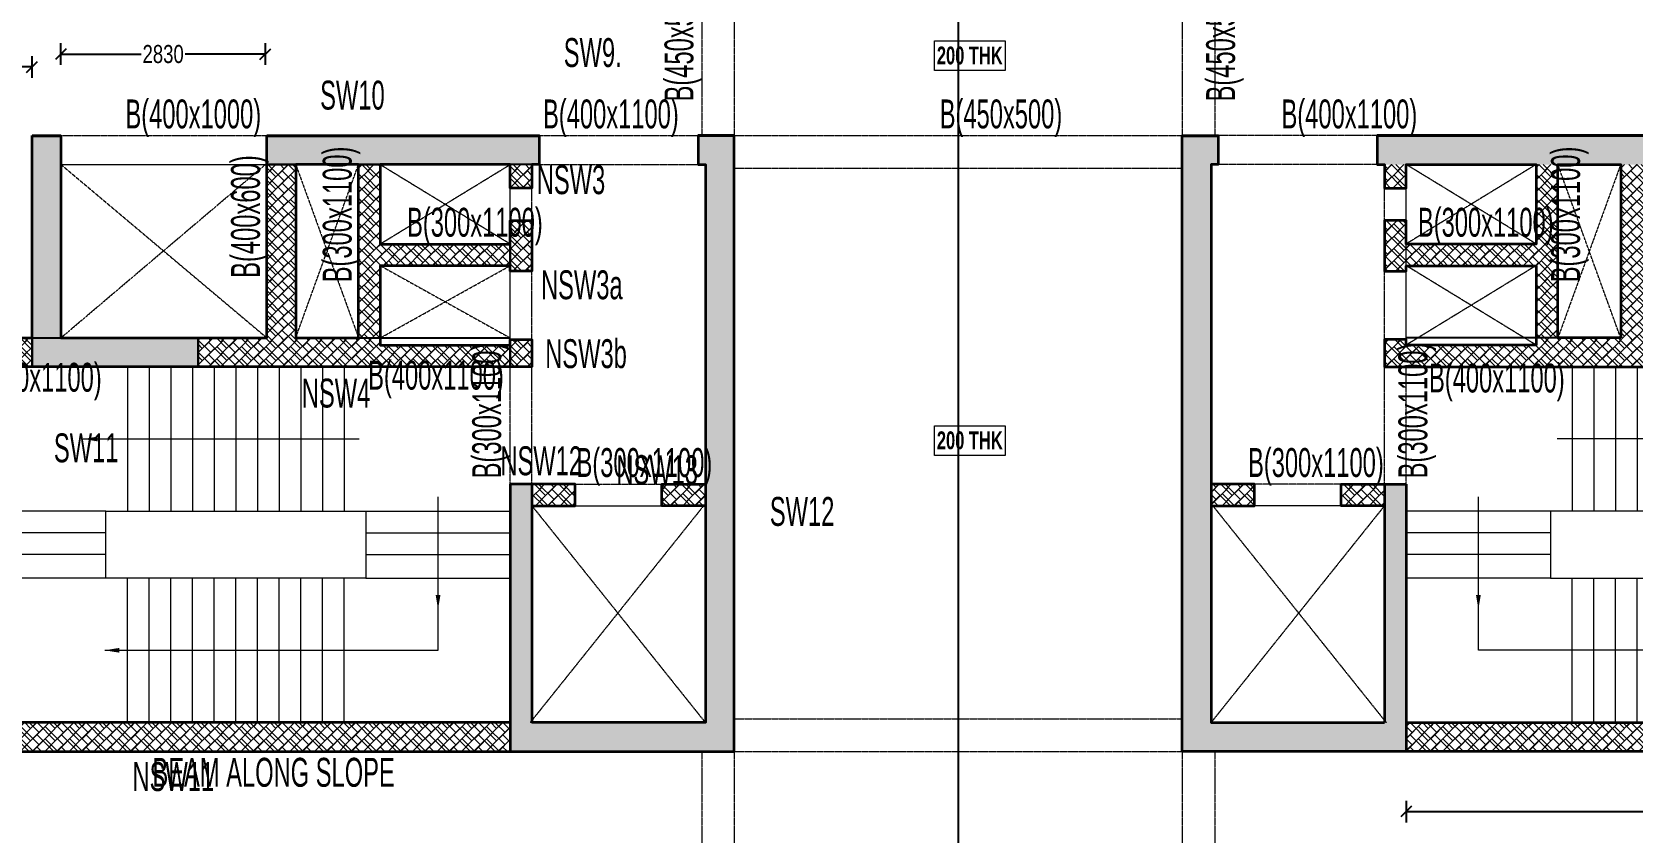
# Model space of a CAD drawing. Header units: millimetres. Extents: x 1111 to 274742, y 1014 to 155947.
# Drawn here: x 23426 to 45586, y 13650 to 24737 of the extents above; entities that cross this region are included whole.
import ezdxf

# ---------------------------------------------------------------- set-up
doc = ezdxf.new("R2010")
doc.units = ezdxf.units.MM
doc.linetypes.add('HIDDEN', pattern=[0.375, 0.25, -0.125])
doc.linetypes.add('HIDDEN2', pattern=[0.1875, 0.125, -0.0625])
for name, color, linetype, lineweight in [('A-ANNO-DIMS', 8, 'Continuous', 15), ('A-DETL-MISC', 35, 'Continuous', 15), ('A-FLOR-IDEN', 11, 'Continuous', 9), ('A-HIDD-ABVE', 8, 'HIDDEN', 20), ('A-HIDD-BELW', 8, 'HIDDEN2', 20), ('S-BEAM', 7, 'Continuous', 18), ('S-BEAM-IDEN', 2, 'Continuous', 9), ('S-COL HATCH', 9, 'Continuous', 0), ('S-COLS', 5, 'Continuous', 35)]:
    doc.layers.add(name, color=color, linetype=linetype, lineweight=lineweight)
doc.layers.add('changes', color=7, linetype='Continuous')
doc.styles.add('Dim.s & Anno.(Misc.)', font='ARIALN.TTF')
doc.styles.add('SOBHA', font='swisscl.ttf')
doc.styles.add('Swis721 LtCn BT', font='swisscl.ttf', dxfattribs={"width": 0.9, "height": 233.355162})
doc.styles.add('Swis721 LtCn BT_B', font='', dxfattribs={"width": 0.9, "height": 246.918336})
doc.styles.get('Swis721 LtCn BT_B').set_extended_font_data('Swis721 LtCn BT', bold=True)
doc.dimstyles.new('A-GFC-100', dxfattribs={"dimscale": 100, "dimtxt": 1.75, "dimasz": 1.5, "dimexe": 1.5, "dimexo": 0, "dimgap": 1, "dimtad": 1, "dimdsep": 46, "dimtxsty": 'Dim.s & Anno.(Misc.)', "dimblk": 'ARCHTICK', "dimcen": 0, "dimdle": 1.5, "dimclrd": 256, "dimclre": 8, "dimclrt": 6, "dimazin": 2, "dimtfac": 1, "dimtix": 1, "dimtmove": 2, "dimatfit": 3, "dimfxl": 1, "dimtolj": 1, "dimlwd": -1, "dimlwe": 9, "dimarcsym": 0})
doc.dimstyles.new('S-100', dxfattribs={"dimscale": 100, "dimtxt": 2.5, "dimasz": 1.5, "dimexe": 1.5, "dimexo": 1.5, "dimgap": 0.1, "dimtad": 0, "dimdec": 0, "dimrnd": 0.0005, "dimzin": 0, "dimdsep": 46, "dimtxsty": 'SOBHA', "dimblk": 'OBLIQUE', "dimcen": 0.09, "dimclrd": 8, "dimclre": 8, "dimclrt": 6, "dimadec": 0, "dimazin": 0, "dimtfac": 1, "dimtdec": 0, "dimtofl": 0, "dimtmove": 0, "dimatfit": 3, "dimfxl": 1.5, "dimfxlon": 1, "dimtolj": 1, "dimtzin": 0, "dimlwd": -1, "dimlwe": -1, "dimarcsym": 0})
pattern_1 = [(45, (-31794446.85, 20683630.75), (0, 169.7056275), [360, -120]), (135, (-31794362, 20683715.6), (1e-14, 169.7056275), [360, -120])]
pattern_2 = [(45, (-31794446.85, 20735559.75), (0, 169.7056275), [360, -120]), (135, (-31794362, 20735644.6), (1e-14, 169.7056275), [360, -120])]
pattern_3 = [(45, (-31784825.71, 20697658.08), (0, 169.7056275), [360, -120]), (135, (-31784740.86, 20697742.94), (1e-14, 169.7056275), [360, -120])]
pattern_4 = [(45, (-31784825.71, 20749587.08), (0, 169.7056275), [360, -120]), (135, (-31784740.86, 20749671.94), (1e-14, 169.7056275), [360, -120])]

# ---------------------------------------------------------------- blocks, each defined once
blk = doc.blocks.new('_ARCHTICK')
at = {"color": 0, "linetype": 'ByBlock', "const_width": 0.15}
blk.add_lwpolyline([(-0.5, -0.5), (0.5, 0.5)], dxfattribs=at)
blk = doc.blocks.new('A$C31bf04c8')
at = {"layer": 'S-COL HATCH', "transparency": 33554687}
h = blk.add_hatch(color=256, dxfattribs=at)
h.dxf.hatch_style = 1
edge = h.paths.add_edge_path()
edge.add_line((-12645, -10575), (46760, -10575))
edge.add_line((46760, -10575), (50155, -10425))
edge.add_line((50155, -10425), (50155, 18362))
edge.add_arc((65983, 101151), 84288, 235.33184, 259.17631, ccw=False)
edge.add_arc((-8447, 268), 41200, 49.9962, 101.0852)
edge.add_line((-16368, 40699), (-15227, 21150))
edge.add_line((-15227, 21150), (-12645, 21150))
edge.add_line((-12645, 21150), (-12645, -10575))
edge = h.paths.add_edge_path(flags=16)
edge.add_line((-12295, -10225), (46752, -10225))
edge.add_line((46752, -10225), (49805, -10090))
edge.add_line((49805, -10090), (49805, 18073))
edge.add_arc((65983, 101151), 84638, 235.32076, 258.98032, ccw=False)
edge.add_arc((-8447, 268), 40850, 49.9733, 100.6568)
edge.add_line((-16001, 40413), (-14897, 21500))
edge.add_line((-14897, 21500), (-12295, 21500))
edge.add_line((-12295, 21500), (-12295, -10225))
blk = doc.blocks.new('A$C0921b736')
at = {"layer": 'S-COL HATCH', "transparency": 33554687}
h = blk.add_hatch(color=256, dxfattribs=at)
h.dxf.hatch_style = 1
h.paths.add_polyline_path([(13805, 9275), (14205, 9275), (14205, 6475), (13805, 6475)])
h = blk.add_hatch(color=256, dxfattribs=at)
h.dxf.hatch_style = 1
h.paths.add_polyline_path([(17055, 9275), (20825, 9275), (20825, 8875), (17055, 8875)])
h = blk.add_hatch(color=256, dxfattribs=at)
h.dxf.hatch_style = 1
h.paths.add_polyline_path([(20725, 4450), (20425, 4450), (20425, 1150), (20425, 750), (23125, 750), (23525, 750), (23525, 1150), (23525, 1150), (23525, 9275), (23025, 9275), (23025, 8875), (23125, 8875), (23125, 1150), (23125, 1150), (20725, 1150), (20725, 1150)])
h = blk.add_hatch(color=256, dxfattribs=at)
h.dxf.hatch_style = 1
h.paths.add_polyline_path([(32525, 4450), (32825, 4450), (32825, 1150), (32825, 750), (30125, 750), (29725, 750), (29725, 1150), (29725, 1150), (29725, 9275), (30225, 9275), (30225, 8875), (30125, 8875), (30125, 1150), (30125, 1150), (32525, 1150), (32525, 1150)])
h = blk.add_hatch(color=256, dxfattribs=at)
h.dxf.hatch_style = 1
h.paths.add_polyline_path([(36195, 9275), (32425, 9275), (32425, 8875), (36195, 8875)])
at = {"layer": 'S-COL HATCH'}
h = blk.add_hatch(dxfattribs=at)
h.set_pattern_fill('AR-HBONE', color=256, scale=30)
h.set_pattern_definition(pattern_2)
h.paths.add_polyline_path([(18325, 8875), (18625, 8875), (18625, 7775), (20425, 7775), (20425, 8100), (20725, 8100), (20725, 7398), (20425, 7398), (20425, 7475), (18625, 7475), (18625, 6375), (20425, 6375), (20425, 6453), (20725, 6453), (20725, 6075), (16105, 6075), (16105, 6475), (18325, 6475)])
h = blk.add_hatch(dxfattribs=at)
h.set_pattern_fill('AR-HBONE', color=256, scale=30)
h.set_pattern_definition(pattern_2)
h.paths.add_polyline_path([(17055, 6475), (17455, 6475), (17455, 8875), (17055, 8875)])
h = blk.add_hatch(dxfattribs=at)
h.set_pattern_fill('AR-HBONE', color=256, scale=30)
h.set_pattern_definition(pattern_2)
h.paths.add_polyline_path([(20425, 8875), (20725, 8875), (20725, 8550), (20425, 8550)])
h = blk.add_hatch(dxfattribs=at)
h.set_pattern_fill('AR-HBONE', color=256, scale=30)
h.set_pattern_definition(pattern_2)
h.paths.add_polyline_path([(34925, 8875), (34625, 8875), (34625, 7775), (32825, 7775), (32825, 8100), (32525, 8100), (32525, 7398), (32825, 7398), (32825, 7475), (34625, 7475), (34625, 6375), (32825, 6375), (32825, 6453), (32525, 6453), (32525, 6075), (37145, 6075), (37145, 6475), (34925, 6475)])
h = blk.add_hatch(dxfattribs=at)
h.set_pattern_fill('AR-HBONE', color=256, scale=30)
h.set_pattern_definition(pattern_2)
h.paths.add_polyline_path([(32825, 8875), (32525, 8875), (32525, 8550), (32825, 8550)])
h = blk.add_hatch(dxfattribs=at)
h.set_pattern_fill('AR-HBONE', color=256, scale=30)
h.set_pattern_definition(pattern_2)
h.paths.add_polyline_path([(36195, 6475), (35795, 6475), (35795, 8875), (36195, 8875)])
h = blk.add_hatch(dxfattribs=at)
h.set_pattern_fill('AR-HBONE', color=256, scale=30)
h.set_pattern_definition(pattern_2)
h.paths.add_polyline_path([(13805, 6475), (12825, 6475), (12825, 6075), (13805, 6075)])
at = {"layer": 'S-COL HATCH', "transparency": 33554687}
h = blk.add_hatch(color=256, dxfattribs=at)
h.dxf.hatch_style = 1
h.paths.add_polyline_path([(13805, 6475), (16105, 6475), (16105, 6075), (13805, 6075)])
at = {"layer": 'S-COL HATCH'}
h = blk.add_hatch(dxfattribs=at)
h.set_pattern_fill('AR-HBONE', color=256, scale=30)
h.set_pattern_definition(pattern_1)
h.paths.add_polyline_path([(21325, 4150), (21325, 4450), (20725, 4450), (20725, 4150)])
h.paths.add_polyline_path([(23125, 4150), (23125, 4450), (22525, 4450), (22525, 4150)])
h = blk.add_hatch(dxfattribs=at)
h.set_pattern_fill('AR-HBONE', color=256, scale=30)
h.set_pattern_definition(pattern_1)
h.paths.add_polyline_path([(32525, 4150), (32525, 4450), (31925, 4450), (31925, 4150)])
h.paths.add_polyline_path([(30725, 4150), (30725, 4450), (30125, 4450), (30125, 4150)])
h = blk.add_hatch(dxfattribs=at)
h.set_pattern_fill('AR-HBONE', color=256, scale=30)
h.set_pattern_definition(pattern_2)
h.paths.add_polyline_path([(12825, 1150), (20425, 1150), (20425, 750), (12825, 750)])
h = blk.add_hatch(dxfattribs=at)
h.set_pattern_fill('AR-HBONE', color=256, scale=30)
h.set_pattern_definition(pattern_2)
h.paths.add_polyline_path([(40425, 1150), (32825, 1150), (32825, 750), (40425, 750)])
at = {"layer": 'changes'}
blk.add_lwpolyline([(13805, 6475), (16105, 6475), (16105, 6075), (13805, 6075)], close=True, dxfattribs=at)
at = {"layer": 'S-COLS'}
for p, q in [((20425, 4450), (20425, 1150)), ((20725, 4450), (20725, 1150)), ((32525, 4450), (32525, 1150)), ((32825, 4450), (32825, 1150)), ((20425, 1150), (20425, 750)), ((32825, 1150), (32825, 750))]:
    blk.add_line(p, q, dxfattribs=at)
for points in [[(17055, 9275), (20825, 9275), (20825, 8875), (20725, 8875), (20725, 8550), (20425, 8550), (20425, 8875), (19525, 8875), (18625, 8875), (18625, 7775), (20425, 7775), (20425, 8100), (20725, 8100), (20725, 7398), (20425, 7398), (20425, 7475), (18625, 7475), (18625, 6375), (19525, 6375), (20425, 6375), (20425, 6453), (20725, 6453), (20725, 6075), (18625, 6075), (18625, 6075), (7471, 6075)], [(10955, 9275), (10955, 6475), (13805, 6475), (13805, 9275)], [(13805, 9275), (14205, 9275)], [(14205, 9275), (14205, 6475), (17055, 6475), (17055, 9275)], [(23525, 1150), (23525, 9275), (23025, 9275), (23025, 8875), (23125, 8875), (23125, 1150), (20725, 1150)], [(29725, 1150), (29725, 9275), (30225, 9275), (30225, 8875), (30125, 8875), (30125, 1150), (32525, 1150)], [(36195, 9275), (32425, 9275), (32425, 8875), (32525, 8875), (32525, 8550), (32825, 8550), (32825, 8875), (33725, 8875), (34625, 8875), (34625, 7775), (32825, 7775), (32825, 8100), (32525, 8100), (32525, 7398), (32825, 7398), (32825, 7475), (34625, 7475), (34625, 6375), (33725, 6375), (32825, 6375), (32825, 6453), (32525, 6453), (32525, 6075), (34625, 6075), (34625, 6075), (45779, 6075)], [(20725, 4150), (21325, 4150), (21325, 4450), (20425, 4450)], [(23125, 4150), (22525, 4150), (22525, 4450), (23125, 4450)], [(30125, 4150), (30725, 4150), (30725, 4450), (30125, 4450)], [(32525, 4150), (31925, 4150), (31925, 4450), (32825, 4450)], [(20425, 1150), (12825, 1150), (12825, 750), (23125, 750)], [(23125, 750), (23125, 750), (23525, 750), (23525, 1150)], [(30125, 750), (30125, 750), (29725, 750), (29725, 1150)], [(32825, 1150), (40425, 1150), (40425, 750), (30125, 750)]]:
    blk.add_lwpolyline(points, dxfattribs=at)
for points in [[(17455, 6475), (18325, 6475), (18325, 8875), (17455, 8875)], [(35795, 6475), (34925, 6475), (34925, 8875), (35795, 8875)]]:
    blk.add_lwpolyline(points, close=True, dxfattribs=at)
blk = doc.blocks.new('_OBLIQUE')
at = {"color": 0, "linetype": 'ByBlock'}
blk.add_line((-0.5, -0.5), (0.5, 0.5), dxfattribs=at)
blk = doc.blocks.new('*D46')
at = {"layer": 'changes', "color": 8, "transparency": 16777216}
for p, q in [((20576, 24103), (20576, 24403)), ((23426, 24103), (23426, 24403)), ((20576, 24253), (21695, 24253)), ((23426, 24253), (22308, 24253))]:
    blk.add_line(p, q, dxfattribs=at)
at = {"layer": 'changes', "color": 8, "transparency": 16777216, "xscale": 150, "yscale": 150, "zscale": 150, "rotation": 180}
blk.add_blockref('_OBLIQUE', (20576, 24253), dxfattribs=at)
at = {"layer": 'changes', "color": 8, "transparency": 16777216, "xscale": 150, "yscale": 150, "zscale": 150}
blk.add_blockref('_OBLIQUE', (23426, 24253), dxfattribs=at)
at = {"layer": 'changes', "color": 6, "transparency": 16777216, "insert": (22001, 24253), "char_height": 250, "attachment_point": 5, "style": 'SOBHA'}
blk.add_mtext('\\A1;2850', dxfattribs=at)
blk = doc.blocks.new('*D47')
at = {"layer": 'changes', "color": 8, "transparency": 16777216}
for p, q in [((23826, 24281), (23826, 24581)), ((23826, 24431), (24935, 24431)), ((26656, 24431), (25548, 24431)), ((26656, 24281), (26656, 24581))]:
    blk.add_line(p, q, dxfattribs=at)
at = {"layer": 'changes', "color": 8, "transparency": 16777216, "xscale": 150, "yscale": 150, "zscale": 150}
for p, rotation in [((23826, 24431), 180.000076024741), ((26656, 24431), 7.60247410593e-05)]:
    blk.add_blockref('_OBLIQUE', p, dxfattribs=dict(at, rotation=rotation))
at = {"layer": 'changes', "color": 6, "transparency": 16777216, "insert": (25241, 24431), "char_height": 250, "attachment_point": 5, "rotation": 0.0001, "style": 'SOBHA'}
blk.add_mtext('\\A1;2830', dxfattribs=at)
blk = doc.blocks.new('*D15')
at = {"layer": 'changes', "color": 8, "transparency": 16777216}
for p, q in [((42446, 14097), (42446, 13797)), ((50046, 14097), (50046, 13797)), ((42446, 13947), (45940, 13947)), ((50046, 13947), (46552, 13947))]:
    blk.add_line(p, q, dxfattribs=at)
at = {"layer": 'changes', "color": 8, "transparency": 16777216, "xscale": 150, "yscale": 150, "zscale": 150, "rotation": 180}
blk.add_blockref('_OBLIQUE', (42446, 13947), dxfattribs=at)
at = {"layer": 'changes', "color": 8, "transparency": 16777216, "xscale": 150, "yscale": 150, "zscale": 150}
blk.add_blockref('_OBLIQUE', (50046, 13947), dxfattribs=at)
at = {"layer": 'changes', "color": 6, "transparency": 16777216, "insert": (46246, 13947), "char_height": 250, "attachment_point": 5, "style": 'SOBHA'}
blk.add_mtext('\\A1;7600', dxfattribs=at)
blk = doc.blocks.new('A$C40398dd4')
at = {"layer": 'A-ANNO-DIMS', "ltscale": 500, "elevation": 0}
blk.add_lwpolyline([(5810, 1000), (6600, 1000), (6600, 1565)], dxfattribs=at)
at = {"layer": 'A-DETL-MISC'}
for p, q in [((2300, 4925), (2300, 2925)), ((2600, 4925), (2600, 2925)), ((2900, 4925), (2900, 2925)), ((3200, 4925), (3200, 2925)), ((3500, 4925), (3500, 2925)), ((3800, 4925), (3800, 2925)), ((4100, 4925), (4100, 2925)), ((4400, 4925), (4400, 2925)), ((4700, 4925), (4700, 2925)), ((5000, 4925), (5000, 2925)), ((5300, 4925), (5300, 2925)), ((2300, 0), (2300, 2000)), ((2600, 0), (2600, 2000)), ((2900, 0), (2900, 2000)), ((3200, 0), (3200, 2000)), ((3500, 0), (3500, 2000)), ((3800, 0), (3800, 2000)), ((4100, 0), (4100, 2000)), ((4400, 0), (4400, 2000)), ((4700, 0), (4700, 2000)), ((5000, 0), (5000, 2000)), ((5300, 0), (5300, 2000))]:
    blk.add_line(p, q, dxfattribs=at)
for points in [[(2000, 2925), (0, 2925)], [(5600, 2925), (7600, 2925)], [(2000, 2625), (0, 2625)], [(5600, 2625), (7600, 2625)], [(2000, 2325), (0, 2325)], [(5600, 2325), (7600, 2325)]]:
    blk.add_lwpolyline(points, dxfattribs=at)
blk.add_lwpolyline([(5600, 2925), (5600, 2000), (2000, 2000), (2000, 2925)], close=True, dxfattribs=at)
at = {"layer": 'A-DETL-MISC', "elevation": 0}
for points in [[(2000, 2000), (0, 2000)], [(5600, 2000), (7600, 2000)]]:
    blk.add_lwpolyline(points, dxfattribs=at)
at = {"layer": 'A-ANNO-DIMS', "ltscale": 500}
for points in [[(1688, 3925), (5510, 3925)], [(6600, 1565), (6600, 3126)], [(1988, 1000), (5810, 1000)]]:
    blk.add_leader(points, dimstyle='A-GFC-100', override={"dimasz": 2, "dimtad": 0, "dimfxl": 0.18, "dimarcsym": 1}, dxfattribs=at)

msp = doc.modelspace()

# ---------------------------------------------------------------- hatches: boundary and pattern name
at = {"layer": 'S-COL HATCH', "transparency": 33554687}
h = msp.add_hatch(color=256, dxfattribs=at)
h.dxf.hatch_style = 1
h.paths.add_polyline_path([(23426.1, 23302.5), (23826.1, 23302.5), (23826.1, 20502.5), (23426.1, 20502.5)])
h = msp.add_hatch(color=256, dxfattribs=at)
h.dxf.hatch_style = 1
h.paths.add_polyline_path([(26676.1, 23302.5), (30446.2, 23302.5), (30446.2, 22902.5), (26676.1, 22902.5)])
h = msp.add_hatch(color=256, dxfattribs=at)
h.dxf.hatch_style = 1
h.paths.add_polyline_path([(30346.1, 18477.3), (30046.1, 18477.3), (30046.1, 15177.3), (30046.1, 14777.3), (32746.1, 14777.3), (33146.1, 14777.3), (33146.1, 15177.3), (33146.1, 15177.3), (33146.1, 23302.5), (32646.1, 23302.5), (32646.1, 22902.5), (32746.1, 22902.5), (32746.1, 15177.3), (32746.1, 15177.3), (30346.2, 15177.3), (30346.1, 15177.3)])
h = msp.add_hatch(color=256, dxfattribs=at)
h.dxf.hatch_style = 1
h.paths.add_polyline_path([(42146.1, 18477.3), (42446.1, 18477.3), (42446.1, 15177.3), (42446.1, 14777.3), (39746.1, 14777.3), (39346.1, 14777.3), (39346.1, 15177.3), (39346.1, 15177.3), (39346.1, 23302.5), (39846.2, 23302.5), (39846.2, 22902.5), (39746.1, 22902.5), (39746.1, 15177.3), (39746.2, 15177.3), (42146.1, 15177.3), (42146.1, 15177.3)])
h = msp.add_hatch(color=256, dxfattribs=at)
h.dxf.hatch_style = 1
h.paths.add_polyline_path([(45816.1, 23302.5), (42046.1, 23302.5), (42046.1, 22902.5), (45816.1, 22902.5)])
at = {"layer": 'S-COL HATCH'}
h = msp.add_hatch(dxfattribs=at)
h.set_pattern_fill('AR-HBONE', color=256, scale=30)
h.set_pattern_definition(pattern_4)
h.paths.add_polyline_path([(27946.1, 22902.5), (28246.1, 22902.5), (28246.1, 21802.5), (30046.1, 21802.5), (30046.1, 22127.5), (30346.1, 22127.5), (30346.1, 21425), (30046.1, 21425), (30046.1, 21502.5), (28246.1, 21502.5), (28246.1, 20402.5), (30046.1, 20402.5), (30046.1, 20480), (30346.1, 20480), (30346.1, 20102.5), (25726.1, 20102.5), (25726.1, 20502.5), (27946.1, 20502.5)])
h = msp.add_hatch(dxfattribs=at)
h.set_pattern_fill('AR-HBONE', color=256, scale=30)
h.set_pattern_definition(pattern_4)
h.paths.add_polyline_path([(26676.1, 20502.5), (27076.1, 20502.5), (27076.1, 22902.5), (26676.1, 22902.5)])
h = msp.add_hatch(dxfattribs=at)
h.set_pattern_fill('AR-HBONE', color=256, scale=30)
h.set_pattern_definition(pattern_4)
h.paths.add_polyline_path([(30046.1, 22902.5), (30346.1, 22902.5), (30346.1, 22577.5), (30046.1, 22577.5)])
h = msp.add_hatch(dxfattribs=at)
h.set_pattern_fill('AR-HBONE', color=256, scale=30)
h.set_pattern_definition(pattern_4)
h.paths.add_polyline_path([(44546.1, 22902.5), (44246.1, 22902.5), (44246.1, 21802.5), (42446.1, 21802.5), (42446.1, 22127.5), (42146.1, 22127.5), (42146.1, 21425), (42446.1, 21425), (42446.1, 21502.5), (44246.1, 21502.5), (44246.1, 20402.5), (42446.1, 20402.5), (42446.1, 20480), (42146.1, 20480), (42146.1, 20102.5), (46766.1, 20102.5), (46766.1, 20502.5), (44546.1, 20502.5)])
h = msp.add_hatch(dxfattribs=at)
h.set_pattern_fill('AR-HBONE', color=256, scale=30)
h.set_pattern_definition(pattern_4)
h.paths.add_polyline_path([(42446.1, 22902.5), (42146.1, 22902.5), (42146.1, 22577.5), (42446.1, 22577.5)])
h = msp.add_hatch(dxfattribs=at)
h.set_pattern_fill('AR-HBONE', color=256, scale=30)
h.set_pattern_definition(pattern_4)
h.paths.add_polyline_path([(45816.1, 20502.5), (45416.1, 20502.5), (45416.1, 22902.5), (45816.1, 22902.5)])
h = msp.add_hatch(dxfattribs=at)
h.set_pattern_fill('AR-HBONE', color=256, scale=30)
h.set_pattern_definition(pattern_4)
h.paths.add_polyline_path([(23426.1, 20502.5), (22446.1, 20502.5), (22446.1, 20102.5), (23426.1, 20102.5)])
at = {"layer": 'S-COL HATCH', "transparency": 33554687}
h = msp.add_hatch(color=256, dxfattribs=at)
h.dxf.hatch_style = 1
h.paths.add_polyline_path([(23426.1, 20502.5), (25726.1, 20502.5), (25726.1, 20102.5), (23426.1, 20102.5)])
at = {"layer": 'S-COL HATCH'}
h = msp.add_hatch(dxfattribs=at)
h.set_pattern_fill('AR-HBONE', color=256, scale=30)
h.set_pattern_definition(pattern_3)
h.paths.add_polyline_path([(30946.1, 18177.3), (30946.1, 18477.3), (30346.1, 18477.3), (30346.1, 18177.3)])
h.paths.add_polyline_path([(32746.1, 18177.3), (32746.1, 18477.3), (32146.1, 18477.3), (32146.1, 18177.3)])
h = msp.add_hatch(dxfattribs=at)
h.set_pattern_fill('AR-HBONE', color=256, scale=30)
h.set_pattern_definition(pattern_3)
h.paths.add_polyline_path([(42146.1, 18177.3), (42146.1, 18477.3), (41546.1, 18477.3), (41546.1, 18177.3)])
h.paths.add_polyline_path([(40346.1, 18177.3), (40346.1, 18477.3), (39746.1, 18477.3), (39746.1, 18177.3)])
h = msp.add_hatch(dxfattribs=at)
h.set_pattern_fill('AR-HBONE', color=256, scale=30)
h.set_pattern_definition(pattern_4)
h.paths.add_polyline_path([(22446.1, 15177.3), (30046.1, 15177.3), (30046.1, 14777.3), (22446.1, 14777.3)])
h = msp.add_hatch(dxfattribs=at)
h.set_pattern_fill('AR-HBONE', color=256, scale=30)
h.set_pattern_definition(pattern_4)
h.paths.add_polyline_path([(50046.1, 15177.3), (42446.1, 15177.3), (42446.1, 14777.3), (50046.1, 14777.3)])

# ---------------------------------------------------------------- linework, layer by layer
at = {"layer": 'A-FLOR-IDEN', "color": 8, "flags": 128}
for points in [[(36895.3, 24614.2), (36895.3, 24202.4), (35917.8, 24202.4), (35917.8, 24614.2)], [(36895.3, 19286.8), (36895.3, 18875), (35917.8, 18875), (35917.8, 19286.8)]]:
    msp.add_lwpolyline(points, close=True, dxfattribs=at)
at = {"layer": 'A-HIDD-ABVE', "linetype": 'HIDDEN'}
for p, q in [((23826.1, 22903.7), (26676.1, 20503.7)), ((23826.1, 20503.7), (26656.1, 22903.7)), ((27076.1, 22903.7), (27946.1, 20503.7)), ((27076.1, 20503.7), (27946.1, 22903.7)), ((28246.1, 22903.7), (30046.1, 21803.7)), ((28246.1, 21803.7), (30046.1, 22903.7)), ((44246.1, 22903.7), (42446.1, 21803.7)), ((44246.1, 21803.7), (42446.1, 22903.7)), ((45416.1, 22903.7), (44546.1, 20503.7)), ((45416.1, 20503.7), (44546.1, 22903.7)), ((28246.1, 20502.5), (30046.1, 21503.7)), ((28246.1, 21503.7), (30046.1, 20502.5)), ((44246.1, 20403.7), (42446.1, 21503.7)), ((44246.1, 21503.7), (42446.1, 20403.7)), ((32722, 18178.5), (30322, 15178.5)), ((30346.1, 18178.5), (32746.1, 15178.5)), ((42146.1, 18178.5), (39746.1, 15178.5)), ((39770.2, 18178.5), (42170.2, 15178.5))]:
    msp.add_line(p, q, dxfattribs=at)
at = {"layer": 'changes'}
for p, q in [((27946.1, 20502.5), (30046.1, 20502.5)), ((44546.1, 20502.5), (42446.1, 20502.5))]:
    msp.add_line(p, q, dxfattribs=at)
at = {"layer": 'changes', "color": 240, "true_color": 0xed1f24, "elevation": 0}
for points in [[(33146.1, 36702.5), (36246.1, 36702.5), (36246.1, 38443.1), (36246.1, 9387.3)], [(30046.1, 14777.3), (33146.1, 14778.5), (33146.1, 23302.5)], [(30046.1, 18477.3), (30046.1, 15177.3)], [(30046.1, 14777.3), (33146.1, 14777.3)]]:
    msp.add_lwpolyline(points, dxfattribs=at)
for points in [[(23426.1, 23302.5), (23826.1, 23302.5), (23826.1, 20502.5), (25726.1, 20502.5), (25726.1, 20102.5), (23426.1, 20102.5)], [(26676.1, 23302.5), (30446.2, 23302.5), (30446.2, 22902.5), (26676.1, 22902.5)], [(32646.1, 22902.5), (32646.1, 23302.5), (33146.1, 23302.5), (33146.1, 14777.3), (30046.1, 14777.3), (30046.1, 18477.3), (30346.1, 18477.3), (30346.1, 15177.3), (32746.1, 15177.3), (32746.1, 22902.5)], [(25726.1, 20502.5), (26676.1, 20502.5), (26676.1, 22902.5), (27076.1, 22902.5), (27076.1, 20502.5), (27946.1, 20502.5), (27946.1, 22902.5), (28246.1, 22902.5), (28246.1, 21802.5), (30046.1, 21802.5), (30046.1, 21802.5), (30046.1, 21502.5), (30046.1, 21502.5), (28246.1, 21502.5), (28246.1, 20402.5), (30046.1, 20402.5), (30046.1, 20402.5), (30046.1, 20103.7), (25726.1, 20102.5)], [(30046.1, 22902.5), (30046.1, 22577.5), (30346.1, 22577.5), (30346.1, 22902.5)], [(30046.1, 22127.5), (30346.1, 22127.5), (30346.1, 21425), (30046.1, 21425)], [(22446.1, 20502.5), (23426.1, 20502.5), (23426.1, 20102.5), (22446.1, 20102.5)], [(30046.1, 20480), (30346.1, 20480), (30346.1, 20102.5), (30046.1, 20102.5)], [(30946.1, 18177.3), (30346.1, 18177.3), (30346.1, 18477.3), (30946.1, 18477.3)], [(32146.1, 18477.3), (32746.1, 18477.3), (32746.1, 18177.3), (32146.1, 18177.3)], [(22446.1, 15177.3), (30046.1, 15177.3), (30046.1, 14777.3), (22446.1, 14777.3)]]:
    msp.add_lwpolyline(points, close=True, dxfattribs=at)
at = {"layer": 'changes', "elevation": 0}
msp.add_lwpolyline([(23426.1, 20502.5), (25726.1, 20502.5), (25726.1, 20102.5), (23426.1, 20102.5)], close=True, dxfattribs=at)
at = {"layer": 'S-BEAM', "linetype": 'HIDDEN'}
for p, q in [((32696.1, 25303.7), (32696.1, 23303.7)), ((33146.1, 25303.7), (33146.1, 23303.7)), ((39346.1, 25303.7), (39346.1, 23303.7)), ((39796.1, 25303.7), (39796.1, 23303.7)), ((23826.1, 23303.7), (26676.1, 23303.7)), ((30446.2, 23303.7), (32646.1, 23303.7)), ((33146.1, 23303.7), (39346.1, 23303.7)), ((42046.1, 23303.7), (39846.2, 23303.7)), ((30346.1, 20481.2), (30346.1, 22903.7)), ((30446.2, 22903.7), (32646.1, 22903.7)), ((33146.1, 22853.7), (39346.1, 22853.7)), ((42046.1, 22903.7), (39846.2, 22903.7)), ((42146.1, 20481.2), (42146.1, 22903.7)), ((30046.1, 18478.5), (30046.1, 20103.7)), ((30346.1, 18478.5), (30346.1, 20103.7)), ((42146.1, 18478.5), (42146.1, 20103.7)), ((42446.1, 18478.5), (42446.1, 20103.7)), ((30946.1, 18478.5), (32146.1, 18478.5)), ((41546.1, 18478.5), (40346.1, 18478.5)), ((33146.1, 15228.5), (39346.1, 15228.5)), ((32696.1, 14778.5), (32696.1, 10078.5)), ((33146.1, 14778.5), (39346.1, 14778.5)), ((33146.1, 14778.5), (33146.1, 10078.5)), ((39346.1, 14778.5), (39346.1, 10078.5)), ((39796.1, 14778.5), (39796.1, 10278.5))]:
    msp.add_line(p, q, dxfattribs=at)
at = {"layer": 'S-BEAM'}
for p, q in [((23826.1, 22903.7), (26656.1, 22903.7)), ((30046.1, 20481.2), (30046.1, 22903.7)), ((42446.1, 20481.2), (42446.1, 22903.7)), ((30946.1, 18178.5), (32146.1, 18178.5)), ((41546.1, 18178.5), (40346.1, 18178.5))]:
    msp.add_line(p, q, dxfattribs=at)
at = {"layer": 'S-COLS'}
for p, q in [((30046.1, 18477.3), (30046.1, 15177.3)), ((30346.1, 18477.3), (30346.1, 15177.3)), ((42146.1, 18477.3), (42146.1, 15177.3)), ((42446.1, 18477.3), (42446.1, 15177.3)), ((30046.1, 15177.3), (30046.1, 14777.3)), ((42446.1, 15177.3), (42446.1, 14777.3))]:
    msp.add_line(p, q, dxfattribs=at)
at = {"layer": 'S-COLS', "elevation": 0}
for points in [[(26676.1, 23302.5), (30446.2, 23302.5), (30446.2, 22902.5), (30346.1, 22902.5), (30346.1, 22577.5), (30046.1, 22577.5), (30046.1, 22902.5), (29146.1, 22902.5), (28246.1, 22902.5), (28246.1, 21802.5), (30046.1, 21802.5), (30046.1, 22127.5), (30346.1, 22127.5), (30346.1, 21425), (30046.1, 21425), (30046.1, 21502.5), (28246.1, 21502.5), (28246.1, 20402.5), (29146.1, 20402.5), (30046.1, 20402.5), (30046.1, 20480), (30346.1, 20480), (30346.1, 20102.5), (28246.1, 20102.5), (28246.1, 20102.5), (17091.8, 20102.5)], [(20576.1, 23302.5), (20576.1, 20502.5), (23426.1, 20502.5), (23426.1, 23302.5)], [(23426.1, 23302.5), (23826.1, 23302.5)], [(23826.1, 23302.5), (23826.1, 20502.5), (26676.1, 20502.5), (26676.1, 23302.5)], [(33146.1, 15177.3), (33146.1, 23302.5), (32646.1, 23302.5), (32646.1, 22902.5), (32746.1, 22902.5), (32746.1, 15177.3), (30346.1, 15177.3)], [(39346.1, 15177.3), (39346.1, 23302.5), (39846.2, 23302.5), (39846.2, 22902.5), (39746.1, 22902.5), (39746.1, 15177.3), (42146.1, 15177.3)], [(45816.1, 23302.5), (42046.1, 23302.5), (42046.1, 22902.5), (42146.1, 22902.5), (42146.1, 22577.5), (42446.1, 22577.5), (42446.1, 22902.5), (43346.1, 22902.5), (44246.1, 22902.5), (44246.1, 21802.5), (42446.1, 21802.5), (42446.1, 22127.5), (42146.1, 22127.5), (42146.1, 21425), (42446.1, 21425), (42446.1, 21502.5), (44246.1, 21502.5), (44246.1, 20402.5), (43346.1, 20402.5), (42446.1, 20402.5), (42446.1, 20480), (42146.1, 20480), (42146.1, 20102.5), (44246.1, 20102.5), (44246.1, 20102.5), (55400.5, 20102.5)], [(30346.1, 18177.3), (30946.1, 18177.3), (30946.1, 18477.3), (30046.1, 18477.3)], [(32746.1, 18177.3), (32146.1, 18177.3), (32146.1, 18477.3), (32746.1, 18477.3)], [(39746.1, 18177.3), (40346.1, 18177.3), (40346.1, 18477.3), (39746.1, 18477.3)], [(42146.1, 18177.3), (41546.1, 18177.3), (41546.1, 18477.3), (42446.1, 18477.3)], [(30046.1, 15177.3), (22446.1, 15177.3), (22446.1, 14777.3), (32746.1, 14777.3)], [(32746.1, 14777.3), (32746.1, 14777.3), (33146.1, 14777.3), (33146.1, 15177.3)], [(39746.1, 14777.3), (39746.1, 14777.3), (39346.1, 14777.3), (39346.1, 15177.3)], [(42446.1, 15177.3), (50046.1, 15177.3), (50046.1, 14777.3), (39746.1, 14777.3)]]:
    msp.add_lwpolyline(points, dxfattribs=at)
for points in [[(27076.1, 20502.5), (27946.1, 20502.5), (27946.1, 22902.5), (27076.1, 22902.5)], [(45416.1, 20502.5), (44546.1, 20502.5), (44546.1, 22902.5), (45416.1, 22902.5)]]:
    msp.add_lwpolyline(points, close=True, dxfattribs=at)

# ---------------------------------------------------------------- block references
at = {"layer": 'A-HIDD-BELW', "color": 3}
msp.add_blockref('A$C31bf04c8', (17491.8, 20503.7), dxfattribs=at)
at = {"layer": 'changes'}
msp.add_blockref('A$C0921b736', (9621.1, 14027.3), dxfattribs=at)
at = {"layer": 'S-BEAM-IDEN'}
msp.add_blockref('A$C40398dd4', (22446.1, 15178.5), dxfattribs=at)
at = {"layer": 'S-BEAM-IDEN', "xscale": -1}
msp.add_blockref('A$C40398dd4', (50046.1, 15178.5), dxfattribs=at)

# ---------------------------------------------------------------- texts
at = {"layer": 'A-FLOR-IDEN', "color": 1, "char_height": 246.92, "width": 1155, "attachment_point": 2, "line_spacing_factor": 0.964267, "style": 'Swis721 LtCn BT_B'}
for insert in [(36406.6, 24536.2), (36406.6, 19208.8)]:
    msp.add_mtext('200 THK', dxfattribs=dict(at, insert=insert))
at = {"layer": 'S-BEAM-IDEN', "style": 'Swis721 LtCn BT', "width": 0.8}
for s, rotation, p in [('B(450x500)', 90, (32580.8, 23776.5, 0)), ('B(450x500)', 90, (40078.2, 23776.5, 0)), ('SW9.', 360, (30786.6, 24252.9)), ('SW10', 360, (27414.4, 23663.9)), ('B(400x1000)', 360, (24719.5, 23403.1)), ('B(400x1100)', 360, (30499.5, 23403.1)), ('B(450x500)', 360, (35989.9, 23403.1)), ('B(300x1100)', 90, (27850.8, 21272.5)), ('B(300x1100)', 90, (44852.8, 21272.5)), ('B(400x600)', 90, (26580.8, 21335.1)), ('NSW3', 360, (30413, 22492.9)), ('B(300x1100)', 360, (28617.2, 21903.8)), ('NSW3a', 360, (30471.5, 21038.4)), ('B(300x1100)', 90, (29919.3, 18558.8, 0)), ('NSW3b', 360, (30530, 20084.9)), ('B(300x1100)', 90, (42739.7, 18558.8, 0)), ('B(400x1100)', 360, (22512.5, 19757.7)), ('B(400x1100)', 360, (28078.4, 19786.6)), ('B(400x1100)', 360, (42762.8, 19747.4)), ('NSW4', 360, (27160.8, 19539.3)), ('SW11', 360, (23729.2, 18781.5)), ('NSW12', 360, (29909.2, 18601.9)), ('B(300x1100)', 360, (30963.3, 18577.9)), ('NSW13', 360, (31514.4, 18476.8)), ('SW12', 360, (33638.9, 17901.1)), ('NSW11', 360, (24817.5, 14230.8)), ('BEAM ALONG SLOPE', 360, (25092.9, 14289.7))]:
    msp.add_text(s, height=400, rotation=rotation, dxfattribs=at).set_placement(p)
for s, p in [('B(400x1100)', (40721.7, 23403.1)), ('B(300x1100)', (42609.4, 21903.8)), ('B(300x1100)', (40258, 18577.9))]:
    msp.add_text(s, height=400, dxfattribs=at).set_placement(p)

# ---------------------------------------------------------------- dimensions: what is measured, and where the dimension line sits
at = {"layer": 'changes'}
for p1, p2, distance, picture, middle in [((20576.1, 22903.7), (23426.1, 22903.7), 1349, '*D46', (22001.1, 24252.7)), ((23826.1, 22903.7), (26656.1, 22903.7), 1527.5, '*D47', (25241.1, 24431.2))]:
    dim = msp.add_aligned_dim(p1=p1, p2=p2, distance=distance, dimstyle='S-100', dxfattribs=at)
    dim.commit()
    dim.dimension.update_dxf_attribs({"geometry": picture, "text_midpoint": middle})
dim = msp.add_linear_dim(base=(50046.1, 13946.7), p1=(42446.1, 15177.3), p2=(50046.1, 15177.3), dimstyle='S-100', dxfattribs=at)
dim.commit()
dim.dimension.update_dxf_attribs({"geometry": '*D15', "text_midpoint": (46246.1, 13946.7)})

doc.saveas('drawing.dxf')
